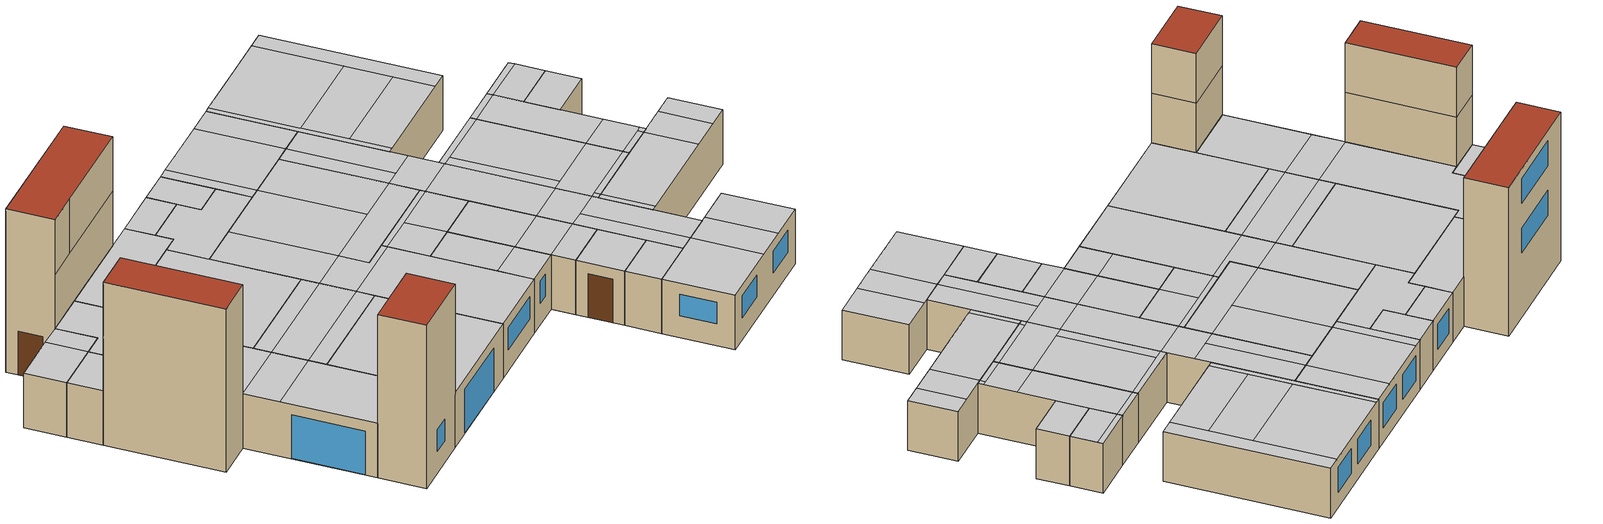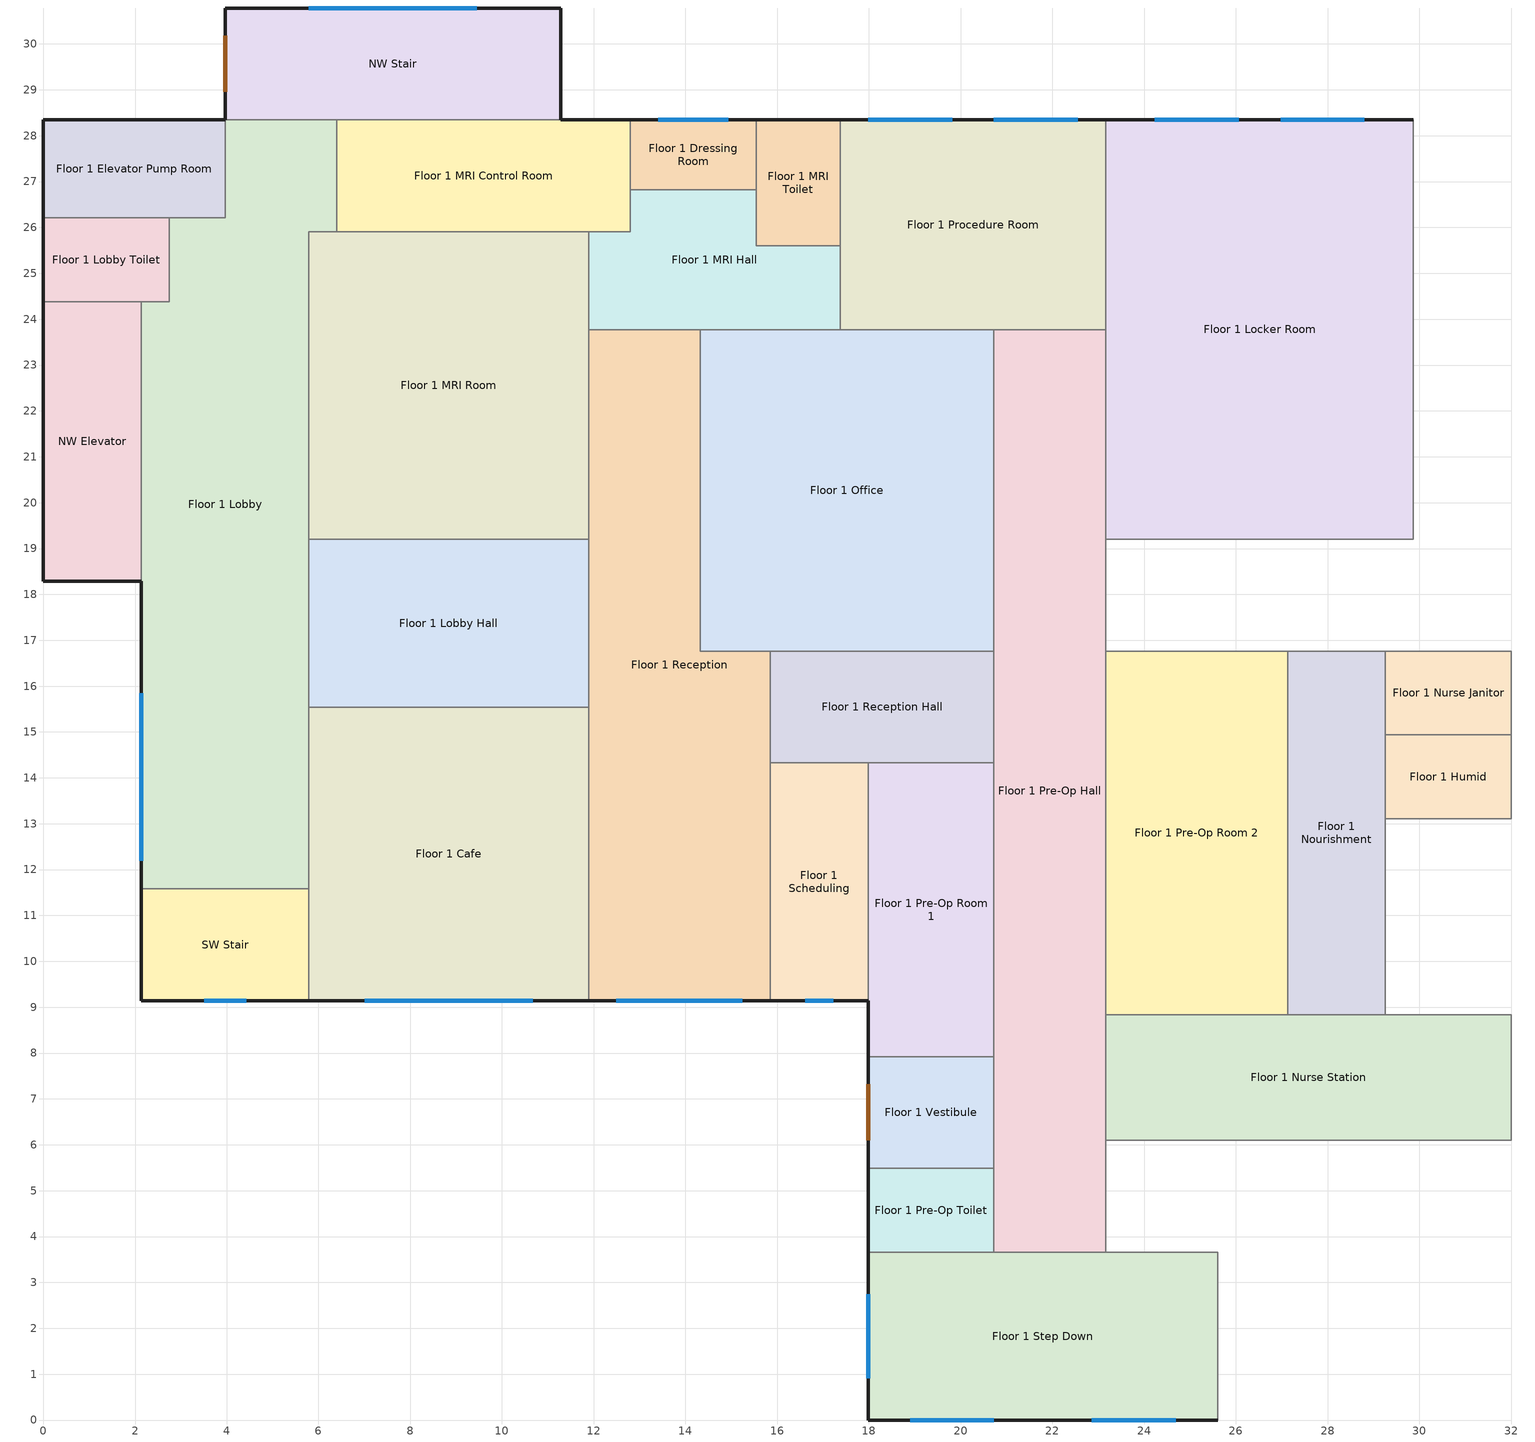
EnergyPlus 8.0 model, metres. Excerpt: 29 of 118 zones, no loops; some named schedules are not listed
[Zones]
Floor 1 Cafe
 floor ground (ext_slab_8in_with_carpet): 11.89,9.14 5.79,9.14 5.79,15.54 11.89,15.54 z0
 wall outside (nonres_ext_wall): 5.79,9.14 11.89,9.14 z0:3.05
 wall to Floor 1 Lobby Hall (int_wall): 11.89,15.54 5.79,15.54 z0:3.05
 wall to Floor 1 Lobby (int_wall): 5.79,15.54 5.79,11.58 z0:3.05
 wall to Floor 1 Reception (int_wall): 11.89,9.14 11.89,15.54 z0:3.05
 wall to SW Stair (int_wall): 5.79,11.58 5.79,9.14 z0:3.05
 window (Window_U_0.40_SHGC_0.45): 7.01,9.14 10.67,9.14 z0.03:2.46
 ceiling to Floor 2 Reception (int_slab_ceiling): 5.79,9.14 11.89,9.14 11.89,15.54 5.79,15.54 z3.05
Floor 1 Dressing Room
 floor ground (ext_slab_8in_with_carpet): 15.54,28.35 15.54,26.82 12.8,26.82 12.8,28.35 z0
 wall outside (nonres_ext_wall): 15.54,28.35 12.8,28.35 z0:3.05
 wall to Floor 1 MRI Toilet (int_wall): 15.54,26.82 15.54,28.35 z0:3.05
 wall to Floor 1 MRI Control Room (int_wall): 12.8,28.35 12.8,26.82 z0:3.05
 wall to Floor 1 MRI Hall (int_wall): 12.8,26.82 15.54,26.82 z0:3.05
 window (Window_U_0.40_SHGC_0.45): 14.94,28.35 13.41,28.35 z0.91:2.44
 ceiling to Floor 2 Work (int_slab_ceiling): 15.54,26.82 15.54,28.35 12.8,28.35 12.8,26.82 z3.05
Floor 1 Elevator Pump Room
 floor ground (ext_slab_8in_with_carpet): 0,26.21 0,28.35 3.96,28.35 3.96,26.21 z0
 wall outside (nonres_ext_wall): 3.96,28.35 0,28.35 0,26.21 z0:3.05
 wall to Floor 1 Lobby Toilet (int_wall): 0,26.21 2.74,26.21 z0:3.05
 wall to Floor 1 Lobby (int_wall): 2.74,26.21 3.96,26.21 3.96,28.35 z0:3.05
 ceiling to Floor 2 Janitor (int_slab_ceiling): 0,26.21 2.74,26.21 2.74,28.35 0,28.35 z3.05
 ceiling to Floor 2 Work (int_slab_ceiling): 3.96,28.35 2.74,28.35 2.74,26.21 3.96,26.21 z3.05
Floor 1 Humid
 floor ground (ext_slab_8in_with_carpet): 32,14.94 32,13.11 29.26,13.11 29.26,14.94 z0
 wall to Floor 1 Sterile Storage (int_wall): 32,13.11 32,14.94 z0:3.05
 wall to Floor 1 Nourishment (int_wall): 29.26,14.94 29.26,13.11 z0:3.05
 wall to Floor 1 Nurse Janitor (int_wall): 32,14.94 29.26,14.94 z0:3.05
 wall to Floor 1 Clean (int_wall): 29.26,13.11 32,13.11 z0:3.05
 ceiling to Floor 2 X-Ray (int_slab_ceiling): 32,13.11 32,14.94 29.26,14.94 29.26,13.11 z3.05
Floor 1 Lobby
 floor ground (ext_slab_8in_with_carpet): 5.79,11.58 2.13,11.58 2.13,24.38 2.74,24.38 2.74,26.21 3.96,26.21 3.96,28.35 6.4,28.35 6.4,25.91 5.79,25.91 z0
 wall outside (nonres_ext_wall): 2.13,18.29 2.13,11.58 z0:3.05
 wall to NW Stair (int_wall): 6.4,28.35 3.96,28.35 z0:3.05
 wall to NW Elevator (int_wall): 2.13,24.38 2.13,18.29 z0:3.05
 wall to Floor 1 Lobby Toilet (int_wall): 2.74,26.21 2.74,24.38 2.13,24.38 z0:3.05
 wall to SW Stair (int_wall): 2.13,11.58 5.79,11.58 z0:3.05
 wall to Floor 1 MRI Control Room (int_wall): 6.4,25.91 6.4,28.35 z0:3.05
 wall to Floor 1 MRI Room (int_wall): 5.79,19.2 5.79,25.91 6.4,25.91 z0:3.05
 wall to Floor 1 Lobby Hall (int_wall): 5.79,15.54 5.79,19.2 z0:3.05
 window (Window_U_0.40_SHGC_0.45): 2.13,15.85 2.13,12.19 z0.03:2.46
 ceiling to Floor 2 Work Hall (int_slab_ceiling): 2.13,18.29 2.13,16.46 5.79,16.46 5.79,18.29 z3.05
 ceiling to Floor 2 Work (int_slab_ceiling): 2.13,24.38 2.13,18.29 5.79,18.29 5.79,25.91 6.4,25.91 6.4,28.35 3.96,28.35 3.96,26.21 2.74,26.21 2.74,24.38 z3.05
 ceiling to Floor 2 Reception (int_slab_ceiling): 5.79,16.46 2.13,16.46 2.13,11.58 5.79,11.58 z3.05
Floor 1 Lobby Hall
 floor ground (ext_slab_8in_with_carpet): 11.89,19.2 11.89,15.54 5.79,15.54 5.79,19.2 z0
 wall to Floor 1 Reception (int_wall): 11.89,15.54 11.89,19.2 z0:3.05
 wall to Floor 1 MRI Room (int_wall): 11.89,19.2 5.79,19.2 z0:3.05
 ceiling to Floor 2 Work Hall (int_slab_ceiling): 5.79,18.29 5.79,16.46 11.89,16.46 11.89,18.29 z3.05
 ceiling to Floor 2 Work (int_slab_ceiling): 5.79,19.2 5.79,18.29 11.89,18.29 11.89,19.2 z3.05
 ceiling to Floor 2 Reception (int_slab_ceiling): 11.89,15.54 11.89,16.46 5.79,16.46 5.79,15.54 z3.05
Floor 1 Lobby Toilet
 floor ground (ext_slab_8in_with_carpet): 2.74,26.21 2.74,24.38 0,24.38 0,26.21 z0
 wall outside (nonres_ext_wall): 0,26.21 0,24.38 z0:3.05
 wall to NW Elevator (int_wall): 0,24.38 2.13,24.38 z0:3.05
 ceiling to Floor 2 Work Toilet (int_slab_ceiling): 2.74,24.38 2.74,26.21 0,26.21 0,24.38 z3.05
Floor 1 Locker Room
 floor ground (ext_slab_8in_with_carpet): 23.16,28.35 29.87,28.35 29.87,19.2 23.16,19.2 z0
 wall outside (nonres_ext_wall): 29.87,28.35 23.16,28.35 z0:3.05
 wall to Floor 1 Procedure Room (int_wall): 23.16,28.35 23.16,23.77 z0:3.05
 wall to Floor 1 Locker Room Hall (int_wall): 23.16,19.2 29.87,19.2 z0:3.05
 wall to Floor 1 Lounge (int_wall): 29.87,19.2 29.87,28.35 z0:3.05
 wall to Floor 1 Pre-Op Hall (int_wall): 23.16,23.77 23.16,19.2 z0:3.05
 window (Window_U_0.40_SHGC_0.45): 28.8,28.35 26.97,28.35 / 26.06,28.35 24.23,28.35 z0.91:2.44
 ceiling to Floor 2 Exam Hall 5 (int_slab_ceiling): 29.87,28.35 28.96,28.35 28.96,19.2 29.87,19.2 z3.05
 ceiling to Floor 2 Exam 8 (int_slab_ceiling): 23.47,28.35 23.47,23.77 28.96,23.77 28.96,28.35 z3.05
 ceiling to Floor 2 Exam Hall 6 (int_slab_ceiling): 23.16,19.2 23.47,19.2 23.47,28.35 23.16,28.35 z3.05
 ceiling to Floor 2 Storage 3 (int_slab_ceiling): 23.47,23.77 23.47,21.34 28.96,21.34 28.96,23.77 z3.05
 ceiling to Floor 2 Nurse Station 2 (int_slab_ceiling): 28.96,19.2 28.96,21.34 23.47,21.34 23.47,19.2 z3.05
Floor 1 MRI Control Room
 floor ground (ext_slab_8in_with_carpet): 6.4,25.91 6.4,28.35 12.8,28.35 12.8,25.91 z0
 wall outside (nonres_ext_wall): 12.8,28.35 11.28,28.35 z0:3.05
 wall to Floor 1 MRI Room (int_wall): 6.4,25.91 11.89,25.91 z0:3.05
 wall to Floor 1 MRI Hall (int_wall): 11.89,25.91 12.8,25.91 12.8,26.82 z0:3.05
 wall to NW Stair (int_wall): 11.28,28.35 6.4,28.35 z0:3.05
 ceiling to Floor 2 Work (int_slab_ceiling): 6.4,25.91 12.8,25.91 12.8,28.35 6.4,28.35 z3.05
Floor 1 MRI Hall
 floor ground (ext_slab_8in_with_carpet): 11.89,23.77 11.89,25.91 12.8,25.91 12.8,26.82 15.54,26.82 15.54,25.6 17.37,25.6 17.37,23.77 z0
 wall to Floor 1 Procedure Room (int_wall): 17.37,23.77 17.37,25.6 z0:3.05
 wall to Floor 1 Reception (int_wall): 11.89,23.77 14.33,23.77 z0:3.05
 wall to Floor 1 MRI Room (int_wall): 11.89,25.91 11.89,23.77 z0:3.05
 wall to Floor 1 MRI Toilet (int_wall): 17.37,25.6 15.54,25.6 15.54,26.82 z0:3.05
 wall to Floor 1 Office (int_wall): 14.33,23.77 17.37,23.77 z0:3.05
 ceiling to Floor 2 Work (int_slab_ceiling): 11.89,25.91 11.89,23.77 17.37,23.77 17.37,25.6 15.54,25.6 15.54,26.82 12.8,26.82 12.8,25.91 z3.05
Floor 1 MRI Room
 floor ground (ext_slab_8in_with_carpet): 11.89,19.2 5.79,19.2 5.79,25.91 11.89,25.91 z0
 wall to Floor 1 Reception (int_wall): 11.89,19.2 11.89,23.77 z0:3.05
 ceiling to Floor 2 Work (int_slab_ceiling): 5.79,19.2 11.89,19.2 11.89,25.91 5.79,25.91 z3.05
Floor 1 MRI Toilet
 floor ground (ext_slab_8in_with_carpet): 17.37,25.6 15.54,25.6 15.54,28.35 17.37,28.35 z0
 wall outside (nonres_ext_wall): 17.37,28.35 15.54,28.35 z0:3.05
 wall to Floor 1 Procedure Room (int_wall): 17.37,25.6 17.37,28.35 z0:3.05
 ceiling to Floor 2 Work (int_slab_ceiling): 15.54,25.6 17.37,25.6 17.37,28.35 15.54,28.35 z3.05
Floor 1 Nourishment
 floor ground (ext_slab_8in_with_carpet): 27.13,16.76 29.26,16.76 29.26,8.84 27.13,8.84 z0
 wall to Floor 1 Clean (int_wall): 29.26,8.84 29.26,13.11 z0:3.05
 wall to Floor 1 Locker Room Hall (int_wall): 29.26,16.76 27.13,16.76 z0:3.05
 wall to Floor 1 Nurse Station (int_wall): 27.13,8.84 29.26,8.84 z0:3.05
 wall to Floor 1 Pre-Op Room 2 (int_wall): 27.13,16.76 27.13,8.84 z0:3.05
 wall to Floor 1 Nurse Janitor (int_wall): 29.26,14.94 29.26,16.76 z0:3.05
 ceiling to Floor 2 Work Hall (int_slab_ceiling): 27.13,16.76 27.13,16.46 29.26,16.46 29.26,16.76 z3.05
 ceiling to Floor 2 Exam 2 (int_slab_ceiling): 27.13,8.84 28.96,8.84 28.96,9.14 27.13,9.14 z3.05
 ceiling to Floor 2 Exam Hall 2 (int_slab_ceiling): 29.26,8.84 29.26,9.14 28.96,9.14 28.96,8.84 z3.05
 ceiling to Floor 2 Reception Hall (int_slab_ceiling): 29.26,9.14 29.26,10.97 27.13,10.97 27.13,9.14 z3.05
 ceiling to Floor 2 X-Ray (int_slab_ceiling): 29.26,16.46 27.13,16.46 27.13,10.97 29.26,10.97 z3.05
Floor 1 Nurse Janitor
 floor ground (ext_slab_8in_with_carpet): 29.26,14.94 29.26,16.76 32,16.76 32,14.94 z0
 wall to Floor 1 Locker Room Hall (int_wall): 32,16.76 29.26,16.76 z0:3.05
 wall to Floor 1 Sterile Storage (int_wall): 32,14.94 32,16.76 z0:3.05
 ceiling to Floor 2 Work Hall (int_slab_ceiling): 29.26,16.76 29.26,16.46 32,16.46 32,16.76 z3.05
 ceiling to Floor 2 X-Ray (int_slab_ceiling): 32,14.94 32,16.46 29.26,16.46 29.26,14.94 z3.05
Floor 1 Nurse Station
 floor ground (ext_slab_8in_with_carpet): 23.16,6.1 23.16,8.84 32,8.84 32,6.1 z0
 wall to Floor 1 Pre-Op Hall (int_wall): 23.16,8.84 23.16,6.1 z0:3.05
 wall to Floor 1 PACU (int_wall): 32,6.1 32,8.84 z0:3.05
 wall to Floor 1 Nurse Hall (int_wall): 23.16,6.1 32,6.1 z0:3.05
 wall to Floor 1 Clean (int_wall): 32,8.84 29.26,8.84 z0:3.05
 wall to Floor 1 Pre-Op Room 2 (int_wall): 27.13,8.84 23.16,8.84 z0:3.05
 ceiling to Floor 2 Exam Hall 1 (int_slab_ceiling): 23.16,6.1 23.47,6.1 23.47,8.84 23.16,8.84 z3.05
 ceiling to Floor 2 Exam 2 (int_slab_ceiling): 23.47,6.1 28.96,6.1 28.96,8.84 23.47,8.84 z3.05
 ceiling to Floor 2 Exam 3 (int_slab_ceiling): 32,8.84 30.78,8.84 30.78,6.1 32,6.1 z3.05
 ceiling to Floor 2 Exam Hall 2 (int_slab_ceiling): 28.96,6.1 30.78,6.1 30.78,8.84 28.96,8.84 z3.05
Floor 1 Office
 floor ground (ext_slab_8in_with_carpet): 20.73,23.77 20.73,16.76 14.33,16.76 14.33,23.77 z0
 wall to Floor 1 Procedure Room (int_wall): 20.73,23.77 17.37,23.77 z0:3.05
 wall to Floor 1 Pre-Op Hall (int_wall): 20.73,16.76 20.73,23.77 z0:3.05
 wall to Floor 1 Reception (int_wall): 14.33,23.77 14.33,16.76 15.85,16.76 z0:3.05
 wall to Floor 1 Reception Hall (int_wall): 15.85,16.76 20.73,16.76 z0:3.05
 ceiling to Floor 2 Work Hall (int_slab_ceiling): 20.73,16.76 20.73,18.29 14.33,18.29 14.33,16.76 z3.05
 ceiling to Floor 2 Exam 9 (int_slab_ceiling): 20.73,23.77 17.98,23.77 17.98,18.29 20.73,18.29 z3.05
 ceiling to Floor 2 Work (int_slab_ceiling): 14.33,18.29 17.98,18.29 17.98,23.77 14.33,23.77 z3.05
Floor 1 Pre-Op Hall
 floor ground (ext_slab_8in_with_carpet): 20.73,3.66 20.73,23.77 23.16,23.77 23.16,3.66 z0
 wall to Floor 1 Nurse Hall (int_wall): 23.16,3.66 23.16,6.1 z0:3.05
 wall to Floor 1 Procedure Room (int_wall): 23.16,23.77 20.73,23.77 z0:3.05
 wall to Floor 1 Step Down (int_wall): 20.73,3.66 23.16,3.66 z0:3.05
 wall to Floor 1 Pre-Op Room 2 (int_wall): 23.16,8.84 23.16,16.76 z0:3.05
 wall to Floor 1 Locker Room Hall (int_wall): 23.16,16.76 23.16,19.2 z0:3.05
 wall to Floor 1 Reception Hall (int_wall): 20.73,16.76 20.73,14.33 z0:3.05
 wall to Floor 1 Pre-Op Room 1 (int_wall): 20.73,14.33 20.73,7.92 z0:3.05
 wall to Floor 1 Vestibule (int_wall): 20.73,7.92 20.73,5.49 z0:3.05
 wall to Floor 1 Pre-Op Toilet (int_wall): 20.73,5.49 20.73,3.66 z0:3.05
 ceiling to Floor 2 Exam 1 (int_slab_ceiling): 20.73,3.66 21.64,3.66 21.64,9.14 20.73,9.14 z3.05
 ceiling to Floor 2 Exam Hall 1 (int_slab_ceiling): 23.16,9.14 21.64,9.14 21.64,3.66 23.16,3.66 z3.05
 ceiling to Floor 2 Scheduling 2 (int_slab_ceiling): 23.16,10.97 23.16,16.46 20.73,16.46 20.73,10.97 z3.05
 ceiling to Floor 2 Reception Hall (int_slab_ceiling): 23.16,9.14 23.16,10.97 20.73,10.97 20.73,9.14 z3.05
 ceiling to Floor 2 Work Hall (int_slab_ceiling): 23.16,18.29 20.73,18.29 20.73,16.46 23.16,16.46 z3.05
 ceiling to Floor 2 Exam Hall 6 (int_slab_ceiling): 23.16,23.77 21.64,23.77 21.64,18.29 23.16,18.29 z3.05
 ceiling to Floor 2 Exam 9 (int_slab_ceiling): 20.73,18.29 21.64,18.29 21.64,23.77 20.73,23.77 z3.05
Floor 1 Pre-Op Room 1
 floor ground (ext_slab_8in_with_carpet): 20.73,7.92 17.98,7.92 17.98,14.33 20.73,14.33 z0
 wall outside (nonres_ext_wall): 17.98,9.14 17.98,7.92 z0:3.05
 wall to Floor 1 Vestibule (int_wall): 17.98,7.92 20.73,7.92 z0:3.05
 wall to Floor 1 Scheduling (int_wall): 17.98,14.33 17.98,9.14 z0:3.05
 wall to Floor 1 Reception Hall (int_wall): 20.73,14.33 17.98,14.33 z0:3.05
 ceiling to Floor 2 Scheduling 2 (int_slab_ceiling): 20.73,14.33 17.98,14.33 17.98,10.97 20.73,10.97 z3.05
 ceiling to Floor 2 Exam 1 (int_slab_ceiling): 20.73,7.92 20.73,9.14 17.98,9.14 17.98,7.92 z3.05
 ceiling to Floor 2 Reception Hall (int_slab_ceiling): 17.98,10.97 17.98,9.14 20.73,9.14 20.73,10.97 z3.05
Floor 1 Pre-Op Room 2
 floor ground (ext_slab_8in_with_carpet): 27.13,16.76 27.13,8.84 23.16,8.84 23.16,16.76 z0
 wall to Floor 1 Locker Room Hall (int_wall): 27.13,16.76 23.16,16.76 z0:3.05
 ceiling to Floor 2 Exam Hall 1 (int_slab_ceiling): 23.16,8.84 23.47,8.84 23.47,9.14 23.16,9.14 z3.05
 ceiling to Floor 2 Work Hall (int_slab_ceiling): 23.16,16.76 23.16,16.46 27.13,16.46 27.13,16.76 z3.05
 ceiling to Floor 2 Exam 2 (int_slab_ceiling): 27.13,8.84 27.13,9.14 23.47,9.14 23.47,8.84 z3.05
 ceiling to Floor 2 Reception Hall (int_slab_ceiling): 27.13,9.14 27.13,10.97 23.16,10.97 23.16,9.14 z3.05
 ceiling to Floor 2 X-Ray (int_slab_ceiling): 27.13,10.97 27.13,16.46 23.77,16.46 23.77,10.97 z3.05
 ceiling to Floor 2 Scheduling 2 (int_slab_ceiling): 23.77,10.97 23.77,16.46 23.16,16.46 23.16,10.97 z3.05
Floor 1 Pre-Op Toilet
 floor ground (ext_slab_8in_with_carpet): 17.98,5.49 20.73,5.49 20.73,3.66 17.98,3.66 z0
 wall outside (nonres_ext_wall): 17.98,5.49 17.98,3.66 z0:3.05
 wall to Floor 1 Vestibule (int_wall): 20.73,5.49 17.98,5.49 z0:3.05
 wall to Floor 1 Step Down (int_wall): 17.98,3.66 20.73,3.66 z0:3.05
 ceiling to Floor 2 Exam 1 (int_slab_ceiling): 20.73,5.49 17.98,5.49 17.98,3.66 20.73,3.66 z3.05
Floor 1 Procedure Room
 floor ground (ext_slab_8in_with_carpet): 17.37,28.35 23.16,28.35 23.16,23.77 17.37,23.77 z0
 wall outside (nonres_ext_wall): 23.16,28.35 17.37,28.35 z0:3.05
 window (Window_U_0.40_SHGC_0.45): 22.56,28.35 20.73,28.35 / 19.81,28.35 17.98,28.35 z0.91:2.44
 ceiling to Floor 2 Exam Hall 6 (int_slab_ceiling): 23.16,28.35 21.64,28.35 21.64,23.77 23.16,23.77 z3.05
 ceiling to Floor 2 Exam 9 (int_slab_ceiling): 21.64,28.35 17.98,28.35 17.98,23.77 21.64,23.77 z3.05
 ceiling to Floor 2 Work (int_slab_ceiling): 17.37,23.77 17.98,23.77 17.98,28.35 17.37,28.35 z3.05
Floor 1 Reception
 floor ground (ext_slab_8in_with_carpet): 11.89,23.77 14.33,23.77 14.33,16.76 15.85,16.76 15.85,9.14 11.89,9.14 z0
 wall outside (nonres_ext_wall): 11.89,9.14 15.85,9.14 z0:3.05
 wall to Floor 1 Scheduling (int_wall): 15.85,9.14 15.85,14.33 z0:3.05
 wall to Floor 1 Reception Hall (int_wall): 15.85,14.33 15.85,16.76 z0:3.05
 window (Window_U_0.40_SHGC_0.45): 12.5,9.14 15.24,9.14 z1.22:2.44
 ceiling to Floor 2 Work Hall (int_slab_ceiling): 11.89,18.29 11.89,16.46 15.85,16.46 15.85,16.76 14.33,16.76 14.33,18.29 z3.05
 ceiling to Floor 2 Work (int_slab_ceiling): 11.89,18.29 14.33,18.29 14.33,23.77 11.89,23.77 z3.05
 ceiling to Floor 2 Reception (int_slab_ceiling): 15.85,16.46 11.89,16.46 11.89,9.14 15.85,9.14 z3.05
Floor 1 Reception Hall
 floor ground (ext_slab_8in_with_carpet): 20.73,16.76 20.73,14.33 15.85,14.33 15.85,16.76 z0
 wall to Floor 1 Scheduling (int_wall): 15.85,14.33 17.98,14.33 z0:3.05
 ceiling to Floor 2 Reception Toilet (int_slab_ceiling): 17.98,14.33 17.98,16.46 15.85,16.46 15.85,14.33 z3.05
 ceiling to Floor 2 Scheduling 2 (int_slab_ceiling): 20.73,14.33 20.73,16.46 17.98,16.46 17.98,14.33 z3.05
 ceiling to Floor 2 Work Hall (int_slab_ceiling): 15.85,16.76 15.85,16.46 20.73,16.46 20.73,16.76 z3.05
Floor 1 Scheduling
 floor ground (ext_slab_8in_with_carpet): 17.98,9.14 15.85,9.14 15.85,14.33 17.98,14.33 z0
 wall outside (nonres_ext_wall): 15.85,9.14 17.98,9.14 z0:3.05
 window (Window_U_0.40_SHGC_0.45): 16.61,9.14 17.22,9.14 z1.22:2.44
 ceiling to Floor 2 Reception Hall (int_slab_ceiling): 17.98,9.14 17.98,10.97 15.85,10.97 15.85,9.14 z3.05
 ceiling to Floor 2 Reception Toilet (int_slab_ceiling): 15.85,14.33 15.85,10.97 17.98,10.97 17.98,14.33 z3.05
Floor 1 Step Down
 floor ground (ext_slab_8in_with_carpet): 17.98,3.66 25.6,3.66 25.6,0 17.98,0 z0
 wall outside (nonres_ext_wall): 17.98,3.66 17.98,0 25.6,0 z0:3.05
 wall to Floor 1 Nurse Hall (int_wall): 25.6,3.66 23.16,3.66 z0:3.05
 wall to Floor 1 Recovery Room (int_wall): 25.6,0 25.6,3.66 z0:3.05
 window (Window_U_0.40_SHGC_0.45): 17.98,2.74 17.98,0.91 / 18.9,0 20.73,0 / 22.86,0 24.69,0 z1.22:2.44
 ceiling to Floor 2 Exam 1 (int_slab_ceiling): 21.64,0 21.64,3.66 17.98,3.66 17.98,0 z3.05
 ceiling to Floor 2 Exam Hall 1 (int_slab_ceiling): 21.64,0 23.47,0 23.47,3.66 21.64,3.66 z3.05
 ceiling to Floor 2 Exam 2 (int_slab_ceiling): 25.6,3.66 23.47,3.66 23.47,0 25.6,0 z3.05
Floor 1 Vestibule
 floor ground (ext_slab_8in_with_carpet): 20.73,5.49 17.98,5.49 17.98,7.92 20.73,7.92 z0
 wall outside (nonres_ext_wall): 17.98,7.92 17.98,5.49 z0:3.05
 door (OpaqueDoor): 17.98,7.32 17.98,6.1 z0:2.44
 ceiling to Floor 2 Exam 1 (int_slab_ceiling): 17.98,5.49 20.73,5.49 20.73,7.92 17.98,7.92 z3.05
NW Elevator
 floor ground (ext_slab_8in_with_carpet): 2.13,18.29 0,18.29 0,24.38 2.13,24.38 z0
 wall outside (nonres_ext_wall): 0,24.38 0,18.29 2.13,18.29 z0:9.14
 wall to Floor 3 Elevator Hall (int_wall): 2.13,18.29 2.13,24.38 z6.1:9.14
 wall to Floor 2 Work Toilet (int_wall): 2.13,24.38 0,24.38 z3.05:6.1
 wall to Floor 2 Work (int_wall): 2.13,18.29 2.13,24.38 z3.05:6.1
 wall to Floor 3 Office Toilet (int_wall): 2.13,24.38 0,24.38 z6.1:9.14
 roof outside (nonres_roof): 0,18.29 2.13,18.29 2.13,24.38 0,24.38 z9.14
NW Stair
 floor ground (ext_slab_8in_with_carpet): 3.96,30.78 11.28,30.78 11.28,28.35 3.96,28.35 z0
 wall outside (nonres_ext_wall): 11.28,28.35 11.28,30.78 3.96,30.78 3.96,28.35 z0:9.14
 wall to Floor 3 Elevator Hall (int_wall): 3.96,28.35 5.79,28.35 z6.1:9.14
 wall to Floor 2 Work (int_wall): 3.96,28.35 11.28,28.35 z3.05:6.1
 wall to Floor 3 Office (int_wall): 5.79,28.35 11.28,28.35 z6.1:9.14
 window (Window_U_0.40_SHGC_0.45): 9.45,30.78 5.79,30.78 z3.96:5.49; 9.45,30.78 5.79,30.78 z7.01:8.53
 door (OpaqueDoor): 3.96,30.18 3.96,28.96 z0:2.44
 roof outside (nonres_roof): 11.28,30.78 3.96,30.78 3.96,28.35 11.28,28.35 z9.14
SW Stair
 floor ground (ext_slab_8in_with_carpet): 2.13,11.58 5.79,11.58 5.79,9.14 2.13,9.14 z0
 wall outside (nonres_ext_wall): 2.13,11.58 2.13,9.14 5.79,9.14 z0:9.14
 wall to Floor 3 Undeveloped 2 (int_wall): 5.79,9.14 5.79,11.58 2.13,11.58 z6.1:9.14
 wall to Floor 2 Reception (int_wall): 5.79,9.14 5.79,11.58 2.13,11.58 z3.05:6.1
 window (Window_U_0.40_SHGC_0.45): 3.51,9.14 4.42,9.14 z1.22:2.44
 roof outside (nonres_roof): 2.13,11.58 2.13,9.14 5.79,9.14 5.79,11.58 z9.14
[Building]
OutPatient HealthCare: North Axis {deg}=0; Terrain=City; Loads Convergence Tolerance Value=0.04; Temperature Convergence Tolerance Value {deltaC}=0.2; Solar Distribution=FullInteriorAndExterior; Maximum Number of Warmup Days=25; Minimum Number of Warmup Days=6
[Site:Location]
Site:Location=Duluth International Arpt_MN_USA Design_Conditions; Latitude {N+ S-}=46.83; Longitude {W- E+}=-92.22; Time Zone Relative to GMT {GMT+/-}=-6; Elevation {m}=433
[SizingPeriod:DesignDay] Day of Month=21; Dry-Bulb Temperature Range Modifier Type=DefaultMultipliers; Humidity Condition Type=Wetbulb; Barometric Pressure {Pa}=96230; Rain {Yes/No}=No; Snow on ground {Yes/No}=No; Daylight Savings Time Indicator=No
Name | Month | Day Type | Maximum Dry-Bulb Temperature {C} | Daily Dry-Bulb Temperature Range {C} | Wetbulb at Maximum Dry-Bulb {C} | Wind Speed {m/s} design conditions vs. traditional 6.71 m/s (15 mph) | Wind Direction {Degrees; N=0, S=180} | Solar Model Indicator | Clearness {0.0 to 1.1} | Wind Speed {m/s} design conditions vs. traditional 3.35 m/s (7mph) | ASHRAE Clear Sky Optical Depth for Beam Irradiance (taub) | ASHRAE Clear Sky Optical Depth for Diffuse Irradiance (taud)
Duluth International Arpt Ann Htg 99.6% Condns DB | 1 | WinterDesignDay | -28.6 | 0 | -28.6 | 4.6 | 310 | ASHRAEClearSky | 0
Duluth International Arpt Ann Clg .4% Condns DB=>MWB | 7 | SummerDesignDay | 29.2 | 10.9 | 21 |  | 220 | ASHRAETau |  | 5.2 | 0.398 | 2.218
[Site:GroundTemperature:BuildingSurface]
20.1, 20.01, 20.06, 20.15, 20.26, 21.25, 21.51, 21.59, 21.58, 20.66, 20.44, 20.23
[Site:WaterMainsTemperature]
Calculation Method=CORRELATION; Annual Average Outdoor Air Temperature {C}=3.19; Maximum Difference In Monthly Average Outdoor Air Temperatures {deltaC}=31.72
[Material]
Name | Roughness | Thickness {m} | Conductivity {W/m-K} | Density {kg/m3} | Specific Heat {J/kg-K} | Thermal Absorptance | Solar Absorptance | Visible Absorptance | Absorptance:Thermal | Absorptance:Solar | Absorptance:Visible
Std Wood 6inch | MediumSmooth | 0.15 | 0.12 | 540 | 1210 | 0.9 | 0.7 | 0.7
F07 25mm stucco | Smooth | 0.0254 | 0.72 | 1856 | 840 | 0.9 | 0.7 | 0.7
F08 Metal surface | Smooth | 0.0008 | 45.28 | 7824 | 500
F13 Built-up roofing | Rough | 0.0095 | 0.16 | 1120 | 1460 |  |  |  | 0.9 | 0.7
G01 13mm gypsum board | Smooth | 0.0127 | 0.16 | 800 | 1090 |  |  |  | 0.9 | 0.7 | 0.5
G01 16mm gypsum board | MediumSmooth | 0.0159 | 0.16 | 800 | 1090
100mm Normalweight concrete floor | MediumRough | 0.1016 | 2.31 | 2322 | 832
200mm Normalweight concrete floor | MediumRough | 0.2032 | 2.31 | 2322 | 832
[Material:NoMass]
CP02 CARPET PAD: VeryRough, 0.21648, 0.9, 0.7, 0.8
Nonres_Roof_Insulation: MediumSmooth, 6.09289, 0.9, 0.7, 0.7
Nonres_Exterior_Wall_Insulation: MediumSmooth, 3.21036, 0.9, 0.7, 0.7
Std Opaque Door Panel: MediumRough, 0.123457, 0.9, 0.7, 0.7
[Construction]
InteriorFurnishings: Std Wood 6inch
OpaqueDoor: Std Opaque Door Panel
int_wall: G01 13mm gypsum board, G01 13mm gypsum board
ext_slab_8in_with_carpet: 200mm Normalweight concrete floor, CP02 CARPET PAD
int_slab_ceiling: CP02 CARPET PAD, 100mm Normalweight concrete floor
nonres_roof: F13 Built-up roofing, Nonres_Roof_Insulation, F08 Metal surface
nonres_ext_wall: F07 25mm stucco, G01 16mm gypsum board, Nonres_Exterior_Wall_Insulation, G01 16mm gypsum board
Window_U_0.40_SHGC_0.45: ECABS-2 BLEACHED 6MM, AIR 6MM, LoE SPEC SEL CLEAR 6MM Rev
[WindowMaterial:Glazing]
LoE SPEC SEL CLEAR 6MM Rev: SpectralAverage, , .006, .43, .42, .3, .77, .06, .07, 0, .03, .84, .9
ECABS-2 BLEACHED 6MM: SpectralAverage, , .006, .814, .086, .086, .847, .099, .099, 0, .84, .1, .9
[WindowMaterial:Gas]
AIR 6MM: Gas Type=Air; Thickness {m}=0.0063
[Zone] Type=1; Multiplier=1; Ceiling Height {m}=-9999; Floor Area {m2}=autocalculate; Part of Total Floor Area=Yes
Name | Volume {m3}
Floor 1 Cafe; NW Elevator | 118.9308
Floor 1 Dressing Room | 12.7426
Floor 1 Elevator Pump Room | 25.7683
Floor 1 Humid; Floor 1 Lobby Toilet; Floor 1 MRI Toilet; Floor 1 Nurse Janitor; Floor 1 Pre-Op Toilet | 15.2911
Floor 1 Lobby | 176.1308
Floor 1 Lobby Hall | 67.9604
Floor 1 Locker Room | 186.8912
Floor 1 MRI Control Room | 47.5723
Floor 1 MRI Hall | 41.6258
Floor 1 MRI Room | 124.5941
Floor 1 Nourishment | 51.5367
Floor 1 Nurse Station | 73.907
Floor 1 Office | 136.7704
Floor 1 Pre-Op Hall | 149.513
Floor 1 Pre-Op Room 1 | 53.5188
Floor 1 Pre-Op Room 2 | 95.7109
Floor 1 Procedure Room | 80.703
Floor 1 Reception | 144.1327
Floor 1 Reception Hall | 36.2456
Floor 1 Scheduling | 33.697
Floor 1 Step Down | 84.9505
Floor 1 Vestibule | 20.3881
NW Stair | 163.105
SW Stair | 81.5525
[InternalMass] Construction=InteriorFurnishings
Name | Zone | Surface Area {m2}
Floor 1 Cafe_InternalMass_1 | Floor 1 Cafe | 78.0386
Floor 1 Dressing Room_InternalMass_1 | Floor 1 Dressing Room | 8.3613
Floor 1 Elevator Pump Room_InternalMass_1 | Floor 1 Elevator Pump Room | 16.9084
Floor 1 Humid_InternalMass_1 | Floor 1 Humid | 10.0335
Floor 1 Lobby_InternalMass_1 | Floor 1 Lobby | 115.5714
Floor 1 Lobby Hall_InternalMass_1 | Floor 1 Lobby Hall | 44.5935
Floor 1 Lobby Toilet_InternalMass_1 | Floor 1 Lobby Toilet | 10.0335
Floor 1 Locker Room_InternalMass_1 | Floor 1 Locker Room | 122.632
Floor 1 MRI Control Room_InternalMass_1 | Floor 1 MRI Control Room | 31.2154
Floor 1 MRI Hall_InternalMass_1 | Floor 1 MRI Hall | 27.3135
Floor 1 MRI Room_InternalMass_1 | Floor 1 MRI Room | 81.7547
Floor 1 MRI Toilet_InternalMass_1 | Floor 1 MRI Toilet | 10.0335
Floor 1 Nourishment_InternalMass_1 | Floor 1 Nourishment | 33.8167
Floor 1 Nurse Janitor_InternalMass_1 | Floor 1 Nurse Janitor | 10.0335
Floor 1 Nurse Station_InternalMass_1 | Floor 1 Nurse Station | 48.4954
Floor 1 Office_InternalMass_1 | Floor 1 Office | 89.7443
Floor 1 Pre-Op Hall_InternalMass_1 | Floor 1 Pre-Op Hall | 98.1056
Floor 1 Pre-Op Room 1_InternalMass_1 | Floor 1 Pre-Op Room 1 | 35.1173
Floor 1 Pre-Op Room 2_InternalMass_1 | Floor 1 Pre-Op Room 2 | 62.8025
Floor 1 Pre-Op Toilet_InternalMass_1 | Floor 1 Pre-Op Toilet | 10.0335
Floor 1 Procedure Room_InternalMass_1 | Floor 1 Procedure Room | 52.9547
Floor 1 Reception_InternalMass_1 | Floor 1 Reception | 94.5753
Floor 1 Reception Hall_InternalMass_1 | Floor 1 Reception Hall | 23.7832
Floor 1 Scheduling_InternalMass_1 | Floor 1 Scheduling | 22.1109
Floor 1 Step Down_InternalMass_1 | Floor 1 Step Down | 55.7418
Floor 1 Vestibule_InternalMass_1 | Floor 1 Vestibule | 13.378
NW Elevator_InternalMass_1 | NW Elevator | 26.0129
NW Stair_InternalMass_1 | NW Stair | 35.6748
SW Stair_InternalMass_1 | SW Stair | 17.8374
[People] Number of People Schedule=BLDG_OCC_SCH; Number of People Calculation Method=People/Area; Fraction Radiant=0.3; Sensible Heat Fraction=AUTOCALCULATE; Activity Level Schedule=ACTIVITY_SCH; Enable ASHRAE 55 Comfort Warnings=No; Mean Radiant Temperature Calculation Type=ZoneAveraged; Work Efficiency Schedule=WORK_EFF_SCH; Clothing Insulation Schedule=CLOTHING_SCH; Air Velocity Schedule=AIR_VELO_SCH; Thermal Comfort Model 1 Type=FANGER
Name | Zone or ZoneList | People per Zone Floor Area {person/m2}
Floor 1 Cafe People | Floor 1 Cafe | 1.0765
Floor 1 Dressing Room People | Floor 1 Dressing Room | 0.0538248
Floor 1 Humid People | Floor 1 Humid | 0.0538248
Floor 1 Lobby People | Floor 1 Lobby | 0.10765
Floor 1 Locker Room People | Floor 1 Locker Room | 0.161474
Floor 1 MRI Control Room People | Floor 1 MRI Control Room | 0.215299
Floor 1 MRI Room People | Floor 1 MRI Room | 0.215299
Floor 1 Nourishment People | Floor 1 Nourishment | 0.215299
Floor 1 Nurse Station People | Floor 1 Nurse Station | 0.215299
Floor 1 Office People | Floor 1 Office | 0.0538248
Floor 1 Pre-Op Room 1 People | Floor 1 Pre-Op Room 1 | 0.10765
Floor 1 Pre-Op Room 2 People | Floor 1 Pre-Op Room 2 | 0.10765
Floor 1 Procedure Room People | Floor 1 Procedure Room | 0.215299
Floor 1 Reception People | Floor 1 Reception | 0.322949
Floor 1 Scheduling People | Floor 1 Scheduling | 0.0538248
Floor 1 Step Down People | Floor 1 Step Down | 0.215299
[Lights] Design Level Calculation Method=Watts/Area; Return Air Fraction=0; Fraction Radiant=0.7; Fraction Visible=0.2; Fraction Replaceable=1; Return Air Fraction Calculated from Plenum Temperature=No
Floor 1 Cafe_Lights: Zone or ZoneList=Floor 1 Cafe; Schedule=BLDG_LIGHT_SCH; Watts per Zone Floor Area {W/m2}{W/m=6.99654
Floor 1 Dressing Room_Lights: Zone or ZoneList=Floor 1 Dressing Room; Schedule=BLDG_LIGHT_OFFICE_SCH; Watts per Zone Floor Area {W/m2}{W/m=11.9479
Floor 1 Elevator Pump Room_Lights: Zone or ZoneList=Floor 1 Elevator Pump Room; Schedule=BLDG_LIGHT_SCH; Watts per Zone Floor Area {W/m2}{W/=17.8681
Floor 1 Humid_Lights: Zone or ZoneList=Floor 1 Humid; Schedule=BLDG_LIGHT_OFFICE_SCH; Watts per Zone Floor Area {W/m2}{W/m=11.9479
Floor 1 Lobby_Lights: Zone or ZoneList=Floor 1 Lobby; Schedule=BLDG_LIGHT_LOBBYFLR1_SCH; Watts per Zone Floor Area {W/m2}{W/m2=9.68752
Floor 1 Lobby Hall_Lights: Zone or ZoneList=Floor 1 Lobby Hall; Schedule=BLDG_LIGHT_CORRIDOR_SCH; Watts per Zone Floor Area {W/m2}{W=8.52502
Floor 1 Lobby Toilet_Lights: Zone or ZoneList=Floor 1 Lobby Toilet; Schedule=BLDG_LIGHT_TOILET_SCH; Watts per Zone Floor Area {W/m2}{W/m=10.5486
Floor 1 Locker Room_Lights: Zone or ZoneList=Floor 1 Locker Room; Schedule=BLDG_LIGHT_SCH; Watts per Zone Floor Area {W/m2}{W/m=9.9028
Floor 1 MRI Control Room_Lights: Zone or ZoneList=Floor 1 MRI Control Room; Schedule=BLDG_LIGHT_SCH; Watts per Zone Floor Area {W/m2}{=16.2535
Floor 1 MRI Hall_Lights: Zone or ZoneList=Floor 1 MRI Hall; Schedule=BLDG_LIGHT_CORRIDOR_SCH; Watts per Zone Floor Area {W/m2}{W=8.52502
Floor 1 MRI Room_Lights: Zone or ZoneList=Floor 1 MRI Room; Schedule=BLDG_LIGHT_EXAM_SCH; Watts per Zone Floor Area {W/m2}{=16.2535
Floor 1 MRI Toilet_Lights: Zone or ZoneList=Floor 1 MRI Toilet; Schedule=BLDG_LIGHT_TOILET_SCH; Watts per Zone Floor Area {W/m2}{W/m=10.5486
Floor 1 Nourishment_Lights: Zone or ZoneList=Floor 1 Nourishment; Schedule=BLDG_LIGHT_SCH; Watts per Zone Floor Area {W/m2}{W/m2=7.64238
Floor 1 Nurse Janitor_Lights: Zone or ZoneList=Floor 1 Nurse Janitor; Schedule=BLDG_LIGHT_STORAGE_SCH; Watts per Zone Floor Area {W/m2}{W/=6.78126
Floor 1 Nurse Station_Lights: Zone or ZoneList=Floor 1 Nurse Station; Schedule=BLDG_LIGHT_SCH; Watts per Zone Floor Area {W/m2}{W/m2=7.64238
Floor 1 Office_Lights: Zone or ZoneList=Floor 1 Office; Schedule=BLDG_LIGHT_OFFICE_SCH; Watts per Zone Floor Area {W/m2}{W/m=11.9479
Floor 1 Pre-Op Hall_Lights: Zone or ZoneList=Floor 1 Pre-Op Hall; Schedule=BLDG_LIGHT_CORRIDOR_SCH; Watts per Zone Floor Area {W/m2}{W=8.52502
Floor 1 Pre-Op Room 1_Lights: Zone or ZoneList=Floor 1 Pre-Op Room 1; Schedule=BLDG_LIGHT_SCH; Watts per Zone Floor Area {W/m2}{W/=6.67362
Floor 1 Pre-Op Room 2_Lights: Zone or ZoneList=Floor 1 Pre-Op Room 2; Schedule=BLDG_LIGHT_SCH; Watts per Zone Floor Area {W/m2}{W/=6.67362
Floor 1 Pre-Op Toilet_Lights: Zone or ZoneList=Floor 1 Pre-Op Toilet; Schedule=BLDG_LIGHT_TOILET_SCH; Watts per Zone Floor Area {W/m2}{W/m=10.5486
Floor 1 Procedure Room_Lights: Zone or ZoneList=Floor 1 Procedure Room; Schedule=BLDG_LIGHT_SCH; Watts per Zone Floor Area {W/m2}{=24.3264
Floor 1 Reception_Lights: Zone or ZoneList=Floor 1 Reception; Schedule=BLDG_LIGHT_SCH; Watts per Zone Floor Area {W/m2}{=9.68752
Floor 1 Reception Hall_Lights: Zone or ZoneList=Floor 1 Reception Hall; Schedule=BLDG_LIGHT_CORRIDOR_SCH; Watts per Zone Floor Area {W/m2}{W=8.52502
Floor 1 Scheduling_Lights: Zone or ZoneList=Floor 1 Scheduling; Schedule=BLDG_LIGHT_OFFICE_SCH; Watts per Zone Floor Area {W/m2}{W/m=11.9479
Floor 1 Step Down_Lights: Zone or ZoneList=Floor 1 Step Down; Schedule=BLDG_LIGHT_SCH; Watts per Zone Floor Area {W/m2}{W=12.3785
Floor 1 Vestibule_Lights: Zone or ZoneList=Floor 1 Vestibule; Schedule=BLDG_LIGHT_CORRIDOR_SCH; Watts per Zone Floor Area {W/m2}{W=8.52502
NW Elevator_Lights: Zone or ZoneList=NW Elevator; Schedule=BLDG_LIGHT_CORRIDOR_SCH; Watts per Zone Floor Area {W/m2}{W=8.52502
NW Stair_Lights: Zone or ZoneList=NW Stair; Schedule=BLDG_LIGHT_CORRIDOR_SCH; Watts per Zone Floor Area {W/m2}{W=8.52502
SW Stair_Lights: Zone or ZoneList=SW Stair; Schedule=BLDG_LIGHT_CORRIDOR_SCH; Watts per Zone Floor Area {W/m2}{W=8.52502
[ElectricEquipment] Design Level Calculation Method=EquipmentLevel; Fraction Latent=0
Name | Zone or ZoneList | Schedule | Design Level {W} | Fraction Radiant | Fraction Lost | Schedule Name N | Design Level {W},
Floor 1 Cafe_PlugMisc_Equip | Floor 1 Cafe | BLDG_EQUIP_SCH | 419.8474 | 0.5 | 0
Floor 1 Dressing Room_PlugMisc_Equip | Floor 1 Dressing Room | BLDG_EQUIP_SCH | 49.4987 | 0.5 | 0
Floor 1 Elevator Pump Room_Elevators_Equip | Floor 1 Elevator Pump Room | BLDG_ELEVATORS | 48164.8 | 0.1 | 0.9
Elevators_Lights_Fan | Floor 1 Elevator Pump Room |  |  | 0.1 | 0.9 | ELEV_LIGHT_FAN_SCH_ADD_DF | 188
Floor 1 Humid_PlugMisc_Equip | Floor 1 Humid | BLDG_EQUIP_SCH | 59.3985 | 0.5 | 0
Floor 1 Lobby_PlugMisc_Equip | Floor 1 Lobby | BLDG_EQUIP_SCH | 684.1826 | 0.5 | 0
Floor 1 Lobby Hall_PlugMisc_Equip | Floor 1 Lobby Hall | BLDG_EQUIP_SCH | 96.0989 | 0.5 | 0
Floor 1 Lobby Toilet_PlugMisc_Equip | Floor 1 Lobby Toilet | BLDG_EQUIP_SCH | 21.6223 | 0.5 | 0
Floor 1 Locker Room_PlugMisc_Equip | Floor 1 Locker Room | BLDG_EQUIP_SCH | 1979.89 | 0.5 | 0
Floor 1 MRI Control Room_PlugMisc_Equip | Floor 1 MRI Control Room | BLDG_EQUIP_SCH | 1680.01 | 0.5 | 0
Floor 1 MRI Hall_PlugMisc_Equip | Floor 1 MRI Hall | BLDG_EQUIP_SCH | 58.8606 | 0.5 | 0
Floor 1 MRI Room_PlugMisc_Equip | Floor 1 MRI Room | BLDG_EQUIP_SCH | 4400.04 | 0.5 | 0
Floor 1 MRI Toilet_PlugMisc_Equip | Floor 1 MRI Toilet | BLDG_EQUIP_SCH | 21.6223 | 0.5 | 0
Floor 1 Nourishment_PlugMisc_Equip | Floor 1 Nourishment | BLDG_EQUIP_SCH | 364.0368 | 0.5 | 0
Floor 1 Nurse Janitor_PlugMisc_Equip | Floor 1 Nurse Janitor | BLDG_EQUIP_SCH | 5.4181 | 0.5 | 0
Floor 1 Nurse Station_PlugMisc_Equip | Floor 1 Nurse Station | BLDG_EQUIP_SCH | 522.0528 | 0.5 | 0
Floor 1 Office_PlugMisc_Equip | Floor 1 Office | BLDG_EQUIP_SCH | 531.2865 | 0.5 | 0
Floor 1 Pre-Op Hall_PlugMisc_Equip | Floor 1 Pre-Op Hall | BLDG_EQUIP_SCH | 211.4176 | 0.5 | 0
Floor 1 Pre-Op Room 1_PlugMisc_Equip | Floor 1 Pre-Op Room 1 | BLDG_EQUIP_SCH | 378.0383 | 0.5 | 0
Floor 1 Pre-Op Room 2_PlugMisc_Equip | Floor 1 Pre-Op Room 2 | BLDG_EQUIP_SCH | 676.0684 | 0.5 | 0
Floor 1 Pre-Op Toilet_PlugMisc_Equip | Floor 1 Pre-Op Toilet | BLDG_EQUIP_SCH | 21.6223 | 0.5 | 0
Floor 1 Procedure Room_PlugMisc_Equip | Floor 1 Procedure Room | BLDG_EQUIP_SCH | 854.9542 | 0.5 | 0
Floor 1 Reception_PlugMisc_Equip | Floor 1 Reception | BLDG_EQUIP_SCH | 559.8857 | 0.5 | 0
Floor 1 Reception Hall_PlugMisc_Equip | Floor 1 Reception Hall | BLDG_EQUIP_SCH | 51.2527 | 0.5 | 0
Floor 1 Scheduling_PlugMisc_Equip | Floor 1 Scheduling | BLDG_EQUIP_SCH | 130.8967 | 0.5 | 0
Floor 1 Step Down_PlugMisc_Equip | Floor 1 Step Down | BLDG_EQUIP_SCH | 899.9517 | 0.5 | 0
Floor 1 Vestibule_PlugMisc_Equip | Floor 1 Vestibule | BLDG_EQUIP_SCH | 28.8297 | 0.5 | 0
NW Elevator_PlugMisc_Equip | NW Elevator | BLDG_EQUIP_SCH | 56.0577 | 0.5 | 0
NW Stair_PlugMisc_Equip | NW Stair | BLDG_EQUIP_SCH | 76.8791 | 0.5 | 0
SW Stair_PlugMisc_Equip | SW Stair | BLDG_EQUIP_SCH | 38.4396 | 0.5 | 0
[Exterior:Lights] Control Option=AstronomicalClock
Name | Schedule | Design Level {W}
Exterior_Lights_a | Exterior_lighting_schedule_a | 139.05
Exterior_Lights_b | Exterior_lighting_schedule_b | 8235.95
[ZoneInfiltration:DesignFlowRate] Temperature Term Coefficient=0; Velocity Squared Term Coefficient=0
Name | Zone or ZoneList | Schedule | Design Flow Rate Calculation Method | Flow per Exterior Surface Area {m3/s-m2} | Constant Term Coefficient | Velocity Term Coefficient | Design Flow Rate {m3/s}
Floor 1 Cafe_Infiltration | Floor 1 Cafe | INFIL_SCH | Flow/ExteriorWallArea | 0.00056896 | 0 | 0.224
Floor 1 Dressing Room_Infiltration | Floor 1 Dressing Room | INFIL_SCH | Flow/ExteriorWallArea | 0.00056896 | 0 | 0.224
Floor 1 Elevator Pump Room_Infiltration | Floor 1 Elevator Pump Room | INFIL_SCH | Flow/ExteriorWallArea | 0.00056896 | 0 | 0.224
Floor 1 Lobby_Infiltration | Floor 1 Lobby | INFIL_SCH | Flow/ExteriorWallArea | 0.00056896 | 0 | 0.224
Floor 1 Lobby Toilet_Infiltration | Floor 1 Lobby Toilet | INFIL_SCH | Flow/ExteriorWallArea | 0.00056896 | 0 | 0.224
Floor 1 Locker Room_Infiltration | Floor 1 Locker Room | INFIL_SCH | Flow/ExteriorWallArea | 0.00056896 | 0 | 0.224
Floor 1 MRI Toilet_Infiltration | Floor 1 MRI Toilet | INFIL_SCH | Flow/ExteriorWallArea | 0.00056896 | 0 | 0.224
Floor 1 Pre-Op Room 1_Infiltration | Floor 1 Pre-Op Room 1 | INFIL_SCH | Flow/ExteriorWallArea | 0.00056896 | 0 | 0.224
Floor 1 Pre-Op Toilet_Infiltration | Floor 1 Pre-Op Toilet | INFIL_SCH | Flow/ExteriorWallArea | 0.00056896 | 0 | 0.224
Floor 1 Procedure Room_Infiltration | Floor 1 Procedure Room | INFIL_SCH | Flow/ExteriorWallArea | 0.00056896 | 0 | 0.224
Floor 1 Reception_Infiltration | Floor 1 Reception | INFIL_SCH | Flow/ExteriorWallArea | 0.00056896 | 0 | 0.224
Floor 1 Scheduling_Infiltration | Floor 1 Scheduling | INFIL_SCH | Flow/ExteriorWallArea | 0.00056896 | 0 | 0.224
Floor 1 Step Down_Infiltration | Floor 1 Step Down | INFIL_SCH | Flow/ExteriorWallArea | 0.00056896 | 0 | 0.224
Floor 1 Vestibule_Infiltration | Floor 1 Vestibule | INFIL_SCH | Flow/ExteriorWallArea | 0.00056896 | 0 | 0.224
Floor 1 Vestibule_Door_Infiltration | Floor 1 Vestibule | INFIL_Door_Opening_SCH | Flow/Zone |  | 1 | 0 | 0.776825
NW Elevator_Infiltration | NW Elevator | INFIL_SCH | Flow/ExteriorWallArea | 0.000198908 | 0 | 0.224
NW Stair_Infiltration | NW Stair | INFIL_SCH | Flow/ExteriorWallArea | 0.000208979 | 0 | 0.224
SW Stair_Infiltration | SW Stair | INFIL_SCH | Flow/ExteriorWallArea | 0.000208979 | 0 | 0.224
[Schedule:Compact]
ACTIVITY_SCH: Through: 12/31, For: AllDays, Until: 24:00, 120
WORK_EFF_SCH: Through: 12/31, For: AllDays, Until: 24:00, 0
AIR_VELO_SCH: Through: 12/31, For: AllDays, Until: 24:00, 0.2
CLOTHING_SCH: Through: 04/30, For: AllDays, Until: 24:00, 1, Through: 09/30, For: AllDays, Until: 24:00, 0.5, Through: 12/31, For: AllDays, Until: 24:00, 1
BLDG_LIGHT_CORRIDOR_SCH: Through: 12/31, For: Weekdays, Until: 4:00, 0.09519, Until: 6:00, 0.28557, Until: 7:00, 0.57114, Until: 18:00, 0.85671, Until: 20:00, 0.57114, Until: 22:00, 0.28557, Until: 24:00, 0.09519, For: SummerDesignDay, Until: 4:00, 0.1, Until: 6:00, 0.3, Until: 7:00, 0.6, Until: 18:00, 0.9, Until: 20:00, 0.6, Until: 22:00, 0.3, Until: 24:00, 0.1, For: WinterDesignDay, Until: 7:00, 0.1, Until: 9:00, 0.3, Until: 15:00, 0.4, Until: 20:00, 0.3, Until: 24:00, 0.1, For: Saturday, Until: 7:00, 0.09519, Until: 9:00, 0.28557, Until: 15:00, 0.38076, Until: 20:00, 0.28557, Until: 24:00, 0.09519, For: Sunday Holidays AllOtherDays, Until: 8:00, 0.047595, Until: 17:00, 0.09519, Until: 24:00, 0.047595
BLDG_LIGHT_EXAM_SCH: Through: 12/31, For: Weekdays, Until: 4:00, 0.078, Until: 6:00, 0.234, Until: 7:00, 0.468, Until: 18:00, 0.702, Until: 20:00, 0.468, Until: 22:00, 0.234, Until: 24:00, 0.078, For: SummerDesignDay, Until: 4:00, 0.1, Until: 6:00, 0.3, Until: 7:00, 0.6, Until: 18:00, 0.9, Until: 20:00, 0.6, Until: 22:00, 0.3, Until: 24:00, 0.1, For: WinterDesignDay, Until: 7:00, 0.1, Until: 9:00, 0.3, Until: 15:00, 0.4, Until: 20:00, 0.3, Until: 24:00, 0.1, For: Saturday, Until: 7:00, 0.078, Until: 9:00, 0.234, Until: 15:00, 0.312, Until: 20:00, 0.234, Until: 24:00, 0.078, For: Sunday Holidays AllOtherDays, Until: 8:00, 0.039, Until: 17:00, 0.078, Until: 24:00, 0.039
BLDG_LIGHT_LOBBYFLR1_SCH: Through: 12/31, For: Weekdays, Until: 4:00, 0.095, Until: 6:00, 0.285, Until: 7:00, 0.57, Until: 18:00, 0.855, Until: 20:00, 0.57, Until: 22:00, 0.285, Until: 24:00, 0.095, For: SummerDesignDay, Until: 4:00, 0.1, Until: 6:00, 0.3, Until: 7:00, 0.6, Until: 18:00, 0.9, Until: 20:00, 0.6, Until: 22:00, 0.3, Until: 24:00, 0.1, For: WinterDesignDay, Until: 7:00, 0.1, Until: 9:00, 0.3, Until: 15:00, 0.4, Until: 20:00, 0.3, Until: 24:00, 0.1, For: Saturday, Until: 7:00, 0.095, Until: 9:00, 0.285, Until: 15:00, 0.38, Until: 20:00, 0.285, Until: 24:00, 0.095, For: Sunday Holidays AllOtherDays, Until: 8:00, 0.0475, Until: 17:00, 0.095, Until: 24:00, 0.0475
BLDG_LIGHT_OFFICE_SCH: Through: 12/31, For: Weekdays, Until: 4:00, 0.08591, Until: 6:00, 0.25773, Until: 7:00, 0.51546, Until: 18:00, 0.77319, Until: 20:00, 0.51546, Until: 22:00, 0.25773, Until: 24:00, 0.08591, For: SummerDesignDay, Until: 4:00, 0.1, Until: 6:00, 0.3, Until: 7:00, 0.6, Until: 18:00, 0.9, Until: 20:00, 0.6, Until: 22:00, 0.3, Until: 24:00, 0.1, For: WinterDesignDay, Until: 7:00, 0.1, Until: 9:00, 0.3, Until: 15:00, 0.4, Until: 20:00, 0.3, Until: 24:00, 0.1, For: Saturday, Until: 7:00, 0.08591, Until: 9:00, 0.25773, Until: 15:00, 0.34364, Until: 20:00, 0.25773, Until: 24:00, 0.08591, For: Sunday Holidays AllOtherDays, Until: 8:00, 0.05, Until: 17:00, 0.08591, Until: 24:00, 0.05
BLDG_LIGHT_SCH: Through: 12/31, For: Weekdays, Until: 4:00, 0.1, Until: 6:00, 0.3, Until: 7:00, 0.6, Until: 18:00, 0.9, Until: 20:00, 0.6, Until: 22:00, 0.3, Until: 24:00, 0.1, For: SummerDesignDay, Until: 4:00, 0.1, Until: 6:00, 0.3, Until: 7:00, 0.6, Until: 18:00, 0.9, Until: 20:00, 0.6, Until: 22:00, 0.3, Until: 24:00, 0.1, For: WinterDesignDay, Until: 7:00, 0.1, Until: 9:00, 0.3, Until: 15:00, 0.4, Until: 20:00, 0.3, Until: 24:00, 0.1, For: Saturday, Until: 7:00, 0.1, Until: 9:00, 0.3, Until: 15:00, 0.4, Until: 20:00, 0.3, Until: 24:00, 0.1, For: Sunday Holidays AllOtherDays, Until: 8:00, 0.05, Until: 17:00, 0.1, Until: 24:00, 0.05
BLDG_LIGHT_STORAGE_SCH: Through: 12/31, For: Weekdays, Until: 4:00, 0.06713, Until: 6:00, 0.20139, Until: 7:00, 0.40278, Until: 18:00, 0.60417, Until: 20:00, 0.40278, Until: 22:00, 0.20139, Until: 24:00, 0.06713, For: SummerDesignDay, Until: 4:00, 0.1, Until: 6:00, 0.3, Until: 7:00, 0.6, Until: 18:00, 0.9, Until: 20:00, 0.6, Until: 22:00, 0.3, Until: 24:00, 0.1, For: WinterDesignDay, Until: 7:00, 0.1, Until: 9:00, 0.3, Until: 15:00, 0.4, Until: 20:00, 0.3, Until: 24:00, 0.1, For: Saturday, Until: 7:00, 0.06713, Until: 9:00, 0.20139, Until: 15:00, 0.26852, Until: 20:00, 0.20139, Until: 24:00, 0.06713, For: Sunday Holidays AllOtherDays, Until: 8:00, 0.033565, Until: 17:00, 0.06713, Until: 24:00, 0.033565
BLDG_LIGHT_TOILET_SCH: Through: 12/31, For: Weekdays, Until: 4:00, 0.066, Until: 6:00, 0.198, Until: 7:00, 0.396, Until: 18:00, 0.594, Until: 20:00, 0.396, Until: 22:00, 0.198, Until: 24:00, 0.066, For: SummerDesignDay, Until: 4:00, 0.1, Until: 6:00, 0.3, Until: 7:00, 0.6, Until: 18:00, 0.9, Until: 20:00, 0.6, Until: 22:00, 0.3, Until: 24:00, 0.1, For: WinterDesignDay, Until: 7:00, 0.1, Until: 9:00, 0.3, Until: 15:00, 0.4, Until: 20:00, 0.3, Until: 24:00, 0.1, For: Saturday, Until: 7:00, 0.066, Until: 9:00, 0.198, Until: 15:00, 0.264, Until: 20:00, 0.198, Until: 24:00, 0.066, For: Sunday Holidays AllOtherDays, Until: 8:00, 0.033, Until: 17:00, 0.066, Until: 24:00, 0.033
BLDG_OCC_SCH: Through: 12/31, For: Weekdays, Until: 04:00, 0.05, Until: 06:00, 0.2, Until: 07:00, 0.5, Until: 18:00, 0.9, Until: 20:00, 0.5, Until: 22:00, 0.2, Until: 24:00, 0.05, For: SummerDesignDay, Until: 04:00, 0.05, Until: 06:00, 0.2, Until: 07:00, 0.5, Until: 18:00, 0.9, Until: 20:00, 0.5, Until: 22:00, 0.2, Until: 24:00, 0.05, For: WinterDesignDay, Until: 07:00, 0.05, Until: 09:00, 0.2, Until: 15:00, 0.3, Until: 20:00, 0.2, Until: 24:00, 0.05, For: Saturday, Until: 07:00, 0.05, Until: 09:00, 0.2, Until: 15:00, 0.3, Until: 20:00, 0.2, Until: 24:00, 0.05, For: Sunday Holidays AllOtherDays, Until: 08:00, 0, Until: 17:00, 0.05, Until: 24:00, 0
